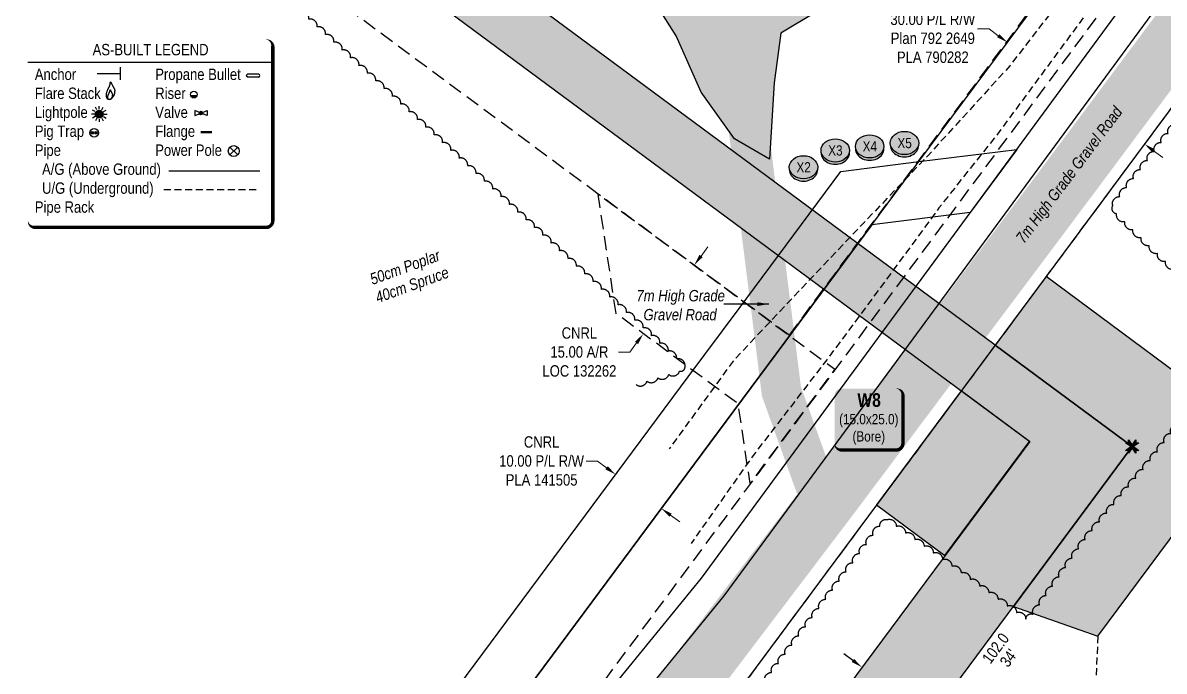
# Model space of a CAD drawing. Extents: x 391856 to 401992, y 6055951 to 6064954.
# Drawn here: x 397824 to 398826, y 6061286 to 6061856 of the extents above; entities that cross this region are included whole.
import ezdxf
from ezdxf.enums import TextEntityAlignment as Align

# ---------------------------------------------------------------- set-up
doc = ezdxf.new("R2010")
doc.units = 0
doc.header["$LTSCALE"] = 5
doc.header["$PDSIZE"] = 0.5
for name, pattern in [('0', [1, 1, 0]), ('foc-ACCESSROAD', [3.75, 2.5, -1.25]), ('foc-TIELINE', [1.875, 1.25, -0.625]), ('POWERLINE5', [7.8, 2.4, -0.6, 0.6, -0.6, 0.6, -0.6, 2.4]), ('UG_PIPE', [1.875, 1.25, -0.625])]:
    doc.linetypes.add(name, pattern=pattern)
doc.layers.get('Defpoints').update_dxf_attribs({"color": 9})
doc.layers.add('AS-PIPE-AG', color=7, linetype='Continuous', true_color=0x7d00fa)
doc.layers.add('P-TEMP-BLUE-H', color=7, linetype='Continuous', true_color=0x99e6ff)
for name, color, linetype in [('AS-PIPE-UG', 44, 'UG_PIPE'), ('AS-POWER-EXISTING', 72, 'POWERLINE5'), ('AS-ROADS', 254, 'Continuous'), ('AS-SYMBOL', 7, 'Continuous'), ('C-AR', 13, 'foc-ACCESSROAD'), ('C-RW', 13, 'Continuous'), ('C-WS', 13, 'foc-ACCESSROAD'), ('CG-NOTES', 7, 'Continuous'), ('F-AR', 190, 'foc-ACCESSROAD'), ('F-RW', 190, 'Continuous'), ('L-BD1', 253, 'Continuous'), ('L-MON', 1, 'Continuous'), ('P-CROSSINGS', 250, 'Continuous'), ('P-PROPOSED', 10, 'Continuous'), ('P-PROPOSED-H', 21, 'Continuous'), ('P-TEMP-BLOCKS', 250, 'Continuous'), ('P-TEMP-BLUE', 146, 'Continuous'), ('P-TXT', 4, 'Continuous'), ('T-BUSH', 110, '0'), ('T-BUSH-T', 110, 'Continuous'), ('T-TIE', 201, 'foc-TIELINE')]:
    doc.layers.add(name, color=color, linetype=linetype)
for name, color, linetype, lineweight in [('C-AR-T', 13, 'Continuous', 9), ('C-RW-T', 13, 'Continuous', 9), ('F-AR-T', 190, 'Continuous', 9), ('T-TEXT', 48, 'Continuous', 18)]:
    doc.layers.add(name, color=color, linetype=linetype, lineweight=lineweight)
doc.styles.add('80', font='ARIALN.TTF', dxfattribs={"height": 10})
doc.styles.add('80CG', font='ARIALN.TTF', dxfattribs={"height": 10})
doc.styles.add('80L', font='ARIALN.TTF', dxfattribs={"height": 10})
doc.styles.add('BOLD', font='ARIALNB.TTF')
doc.styles.add('Crossing', font='ARIALN.TTF', dxfattribs={"height": 10})
doc.dimstyles.new('Compass 5 000', dxfattribs={"dimscale": 5, "dimtxt": 9, "dimasz": 2, "dimexe": 0.2, "dimexo": 0.0625, "dimgap": 0.5, "dimtad": 0, "dimtih": 1, "dimtoh": 1, "dimzin": 0, "dimdsep": 46, "dimtxsty": '80CG', "dimcen": 0.1, "dimse1": 1, "dimse2": 1, "dimclrd": 256, "dimclrt": 256, "dimaunit": 1, "dimadec": 4, "dimazin": 0, "dimtfac": 0.06, "dimtofl": 0, "dimtmove": 0, "dimatfit": 1, "dimfxl": 0.2, "dimtolj": 1, "dimtzin": 0, "dimlwd": -1, "dimarcsym": 0})

# ---------------------------------------------------------------- blocks, each defined once
blk = doc.blocks.new('*U58')
at = {"true_color": 0x99e6ff}
h = blk.add_hatch(color=141, dxfattribs=at)
edge = h.paths.add_edge_path()
edge.add_line((-24, -35.6), (24, -35.6))
edge.add_arc((24, -29.6), 6, 270, 360)
edge.add_line((30, -29.6), (30, 12.5))
edge.add_arc((24, 12.5), 6, 0, 90)
edge.add_line((24, 18.5), (-24, 18.5))
edge.add_arc((-24, 12.5), 6, 90, 180)
edge.add_line((-30, 12.5), (-30, -29.6))
edge.add_arc((-24, -29.6), 6, 180, 270)
at = {"color": 250, "flags": 128}
blk.add_lwpolyline([(-24, -35.6, 3, 3, 0), (24, -35.6, 3, 3, 0.414214), (30, -29.6, 3, 3, 0), (30, 12.5, 3, 0, 0.414214), (24, 18.5, 0, 0, 0), (-24, 18.5, 0, 0, 0.414214), (-30, 12.5, 0, 0, 0), (-30, -29.6, 0, 3, 0.414214)], format="xyseb", close=True, dxfattribs=at)
at = {"flags": 128}
blk.add_lwpolyline([(-25, -20.2, 0, 7.5, 0), (0, 0, 0, 0, 0)], format="xyseb", dxfattribs=at)
at = {"color": 250}
for tag, p, height, style in [('TEMP_AREA_W1_001', (-9.2, 2.2), 12, 'BOLD'), ('ENTER_TEXT_001', (-30.7, -12.9), 9, '80')]:
    blk.add_attdef(tag, p, '', height=height, dxfattribs=dict(at, style=style))
blk = doc.blocks.new('*D117')
at = {"layer": 'C-AR-T', "transparency": 16777216}
for p, q in [((398419.5, 6061650.9), (398425.4, 6061658.9)), ((398362.9, 6061574.5), (398356.9, 6061566.5)), ((398356.9, 6061566.5), (398346.9, 6061566.5))]:
    blk.add_line(p, q, dxfattribs=at)
for points in [[(398418.1, 6061651.9), (398420.8, 6061649.9), (398413.5, 6061642.8)], [(398361.5, 6061575.5), (398364.2, 6061573.5), (398368.8, 6061582.6)]]:
    blk.add_solid(points, dxfattribs=at)
at = {"layer": 'Defpoints', "color": 0, "transparency": 16777216}
for p in [(398423.6, 6061635.4), (398368.8, 6061582.6), (398378.9, 6061575.1)]:
    blk.add_point(p, dxfattribs=at)
at = {"layer": 'C-AR-T', "transparency": 16777216, "insert": (398312.6, 6061566.5), "char_height": 10, "attachment_point": 5, "style": '80CG'}
blk.add_mtext('\\A1;CNRL\\P15.00 A/R\\PLOC 132262', dxfattribs=at)
blk = doc.blocks.new('*D119')
at = {"layer": 'C-RW-T', "transparency": 16777216}
for p, q in [((398672.5, 6061850.6), (398662.5, 6061850.6)), ((398680.6, 6061844.6), (398672.5, 6061850.6)), ((398817.1, 6061743.4), (398825.1, 6061737.4))]:
    blk.add_line(p, q, dxfattribs=at)
for points in [[(398681.6, 6061846), (398679.6, 6061843.3), (398688.6, 6061838.7)], [(398818.1, 6061744.7), (398816.1, 6061742), (398809.1, 6061749.3)]]:
    blk.add_solid(points, dxfattribs=at)
at = {"layer": 'Defpoints', "color": 0, "transparency": 16777216}
for p in [(398809.1, 6061749.3), (398559.8, 6061665), (398680.3, 6061575.7)]:
    blk.add_point(p, dxfattribs=at)
at = {"layer": 'C-RW-T', "transparency": 16777216, "insert": (398623.1, 6061850.6), "char_height": 10, "attachment_point": 5, "style": '80CG'}
blk.add_mtext('\\A1;CNRL\\P30.00 P/L R/W\\PPlan 792 2649\\PPLA 790282', dxfattribs=at)
blk = doc.blocks.new('*D122')
at = {"layer": 'Defpoints', "color": 0, "transparency": 16777216}
for p in [(398577.8, 6061312.2), (398638, 6061267.5), (398621.1, 6061244.7)]:
    blk.add_point(p, dxfattribs=at)
at = {"layer": 'P-TXT', "transparency": 16777216}
for p, q in [((398552.9, 6061295.3), (398544.9, 6061301.3)), ((398629.2, 6061238.7), (398637.2, 6061232.8)), ((398637.2, 6061232.8), (398647.2, 6061232.8))]:
    blk.add_line(p, q, dxfattribs=at)
for points in [[(398553.9, 6061296.7), (398551.9, 6061294), (398560.9, 6061289.4)], [(398630.2, 6061240.1), (398628.2, 6061237.4), (398621.1, 6061244.7)]]:
    blk.add_solid(points, dxfattribs=at)
at = {"layer": 'P-TXT', "transparency": 16777216, "insert": (398660, 6061232.8), "char_height": 10, "attachment_point": 5, "style": '80CG'}
blk.add_mtext('\\A1;15.0', dxfattribs=at)
blk = doc.blocks.new('TEMP')
h = blk.add_hatch(color=255)
h.dxf.hatch_style = 1
h.paths.add_polyline_path([(0, 0.25), (-0.67, 1.15), (-0.67, 0.67), (-1.15, 0.67), (-0.25, 0), (-1.15, -0.67), (-0.67, -0.67), (-0.67, -1.15), (0, -0.25), (0.67, -1.15), (0.67, -0.67), (1.15, -0.67), (0.25, 0), (1.15, 0.67), (0.67, 0.67), (0.67, 1.15)])
h.paths.add_polyline_path([(0.57, 0.85), (0.57, 0.57), (0.85, 0.57), (0.08, 0), (0.85, -0.57), (0.57, -0.57), (0.57, -0.85), (0, -0.08), (-0.57, -0.85), (-0.57, -0.57), (-0.85, -0.57), (-0.08, 0), (-0.85, 0.57), (-0.57, 0.57), (-0.57, 0.85), (0, 0.08)], flags=16)
h = blk.add_hatch(color=1)
h.dxf.hatch_style = 1
h.paths.add_polyline_path([(0, 0.08), (-0.57, 0.85), (-0.57, 0.57), (-0.85, 0.57), (-0.08, 0), (-0.85, -0.57), (-0.57, -0.57), (-0.57, -0.85), (0, -0.08), (0.57, -0.85), (0.57, -0.57), (0.85, -0.57), (0.08, 0), (0.85, 0.57), (0.57, 0.57), (0.57, 0.85)])
at = {"color": 1}
for p, q in [((-0.08, 0), (0.08, 0)), ((0, 0.08), (0, -0.08))]:
    blk.add_line(p, q, dxfattribs=at)
at = {"color": 255, "flags": 128}
blk.add_lwpolyline([(-0.25, 0), (-1.15, 0.67), (-0.67, 0.67), (-0.67, 1.15), (0, 0.25), (0.67, 1.15), (0.67, 0.67), (1.15, 0.67), (0.25, 0), (1.15, -0.67), (0.67, -0.67), (0.67, -1.15), (0, -0.25), (-0.67, -1.15), (-0.67, -0.67), (-1.15, -0.67)], close=True, dxfattribs=at)
at = {"color": 1, "flags": 128}
blk.add_lwpolyline([(-0.08, 0), (-0.85, 0.57), (-0.57, 0.57), (-0.57, 0.85), (0, 0.08), (0.57, 0.85), (0.57, 0.57), (0.85, 0.57), (0.08, 0), (0.85, -0.57), (0.57, -0.57), (0.57, -0.85), (0, -0.08), (-0.57, -0.85), (-0.57, -0.57), (-0.85, -0.57)], close=True, dxfattribs=at)
blk = doc.blocks.new('as-built legend')
blk.add_hatch(color=13).paths.add_polyline_path([(38.3, 16.1), (32.5, 16.1, 0.774597)])
h = blk.add_hatch(color=13)
h.dxf.hatch_style = 1
edge = h.paths.add_edge_path()
edge.add_arc((-47.7, -0.3), 3.41, 0, 360)
at = {"layer": 'AS-SYMBOL'}
h = blk.add_hatch(color=13, dxfattribs=at)
h.dxf.hatch_style = 1
h.paths.add_polyline_path([(-52.7, -16.7, 1), (-54.9, -16.7, 1)])
h = blk.add_hatch(color=13, dxfattribs=at)
h.dxf.hatch_style = 1
h.paths.add_polyline_path([(-51.7, -16.7, 1), (-49.4, -16.7, 1)])
at = {"color": 1}
blk.add_line((-110.3, 45.3), (104.8, 45.3), dxfattribs=at)
at = {"color": 13}
for p, q in [((92.3, 34.7), (82.7, 34.7)), ((92.3, 32.3), (82.7, 32.3)), ((32.5, 16.1), (38.3, 16.1)), ((-51.4, 1.9), (-53.7, 3.1)), ((-49.8, 3.4), (-51.1, 5.7)), ((-47.7, 4), (-47.7, 6.6)), ((-45.5, 3.4), (-44.2, 5.7)), ((-44, 1.9), (-41.7, 3.1)), ((36.2, 2.8), (36.2, -1.6)), ((40.3, 1.2), (36.2, 2.8)), ((43.1, 1.2), (47.2, 2.8)), ((47.2, 2.8), (47.2, -1.6)), ((-52, -0.3), (-54.6, -0.3)), ((-51.4, -2.5), (-53.7, -3.8)), ((-49.8, -4), (-51.1, -6.3)), ((-47.7, -4.6), (-47.7, -7.2)), ((-45.5, -4), (-44.2, -6.3)), ((-44, -2.5), (-41.7, -3.8)), ((-43.4, -0.3), (-40.8, -0.3)), ((36.2, -1.6), (40.3, 0)), ((47.2, -1.6), (43.1, 0))]:
    blk.add_line(p, q, dxfattribs=at)
at = {"color": 1, "flags": 128}
blk.add_lwpolyline([(-104.3, -99.9, 3, 3, 0), (98.8, -99.9, 3, 3, 0.414214), (104.8, -93.9, 3, 3, 0), (104.8, 59.3, 3, 0, 0.414214), (98.8, 65.3, 0, 0, 0), (-104.3, 65.3, 0, 0, 0.414214), (-110.3, 59.3, 0, 0, 0), (-110.3, -93.9, 0, 3, 0.414214)], format="xyseb", close=True, dxfattribs=at)
at = {"color": 13, "flags": 128}
for points in [[(-37.6, 12.7), (-37.8, 12.6), (-38, 12.5), (-38.2, 12.4), (-38.5, 12.4), (-38.7, 12.4), (-38.9, 12.3), (-39.1, 12.4), (-39.4, 12.4), (-39.6, 12.4), (-39.8, 12.5), (-39.9, 12.6), (-40.1, 12.7), (-40.3, 12.9), (-40.4, 13.1), (-40.6, 13.3), (-40.7, 13.5), (-40.8, 13.7), (-41, 14), (-41.1, 14.3), (-41.2, 14.6), (-41.3, 15), (-41.3, 15.4), (-41.4, 15.8), (-41.4, 16.2), (-41.4, 16.6), (-41.3, 17.1), (-41.3, 17.6), (-41.2, 18.1), (-41.1, 18.6), (-40.9, 19.1), (-40.8, 19.6), (-40.6, 20), (-40.5, 20.4), (-40.3, 20.8), (-40.2, 21.2), (-40, 21.6), (-39.8, 22), (-39.6, 22.3), (-39.5, 22.7), (-39.3, 23), (-39.1, 23.4), (-39, 23.8), (-38.8, 24.1), (-38.6, 24.5), (-38.5, 24.9), (-38.4, 25.3), (-38.2, 25.7), (-38.1, 26.1), (-38.1, 26.4), (-38, 26.8), (-38, 27.1), (-37.9, 27.4), (-37.9, 27.7), (-37.9, 27.8), (-37.8, 28), (-37.8, 28), (-37.7, 28), (-37.6, 27.9), (-37.5, 27.7), (-37.3, 27.5), (-37.2, 27.3), (-37.1, 27), (-36.9, 26.7), (-36.8, 26.5), (-36.7, 26.2), (-36.6, 25.9), (-36.5, 25.7), (-36.3, 25.4), (-36.2, 25.2), (-36.1, 25), (-36, 24.7), (-35.8, 24.4), (-35.7, 24.2), (-35.5, 23.9), (-35.4, 23.6), (-35.2, 23.3), (-35.1, 23), (-34.9, 22.8), (-34.8, 22.5), (-34.7, 22.2), (-34.6, 22), (-34.4, 21.8), (-34.4, 21.5), (-34.3, 21.3), (-34.2, 21.1), (-34.2, 20.9), (-34.1, 20.7), (-34.1, 20.5), (-34.1, 20.3), (-34.1, 20.1), (-34.1, 19.9), (-34.2, 19.7), (-34.2, 19.5), (-34.2, 19.3), (-34.2, 19.1), (-34.3, 18.9), (-34.3, 18.6), (-34.3, 18.4), (-34.3, 18.2), (-34.4, 17.9), (-34.4, 17.7), (-34.4, 17.4), (-34.5, 17.2), (-34.5, 17), (-34.6, 16.7), (-34.7, 16.5), (-34.8, 16.3), (-35, 16.1), (-35.1, 15.8), (-35.2, 15.6), (-35.4, 15.4), (-35.5, 15.2), (-35.6, 15.1), (-35.7, 14.9), (-35.9, 14.7), (-36, 14.5), (-36.1, 14.4), (-36.2, 14.2), (-36.3, 14.1), (-36.4, 13.9), (-36.5, 13.7), (-36.7, 13.6), (-36.8, 13.4), (-36.9, 13.2), (-37.1, 13.1), (-37.2, 12.9), (-37.4, 12.8)], [(-38, 12.5), (-38.2, 12.5), (-38.3, 12.4), (-38.4, 12.4), (-38.5, 12.4), (-38.7, 12.4), (-38.8, 12.4), (-38.9, 12.4), (-39, 12.4), (-39.2, 12.4), (-39.3, 12.4), (-39.4, 12.5), (-39.5, 12.6), (-39.5, 12.7), (-39.6, 12.8), (-39.7, 12.9), (-39.8, 13), (-39.9, 13.1), (-39.9, 13.3), (-40, 13.4), (-40.1, 13.6), (-40.1, 13.8), (-40.1, 14), (-40.2, 14.3), (-40.2, 14.5), (-40.2, 14.8), (-40.1, 15), (-40.1, 15.3), (-40, 15.6), (-40, 15.9), (-39.9, 16.1), (-39.8, 16.4), (-39.8, 16.7), (-39.7, 16.9), (-39.6, 17.1), (-39.5, 17.3), (-39.4, 17.5), (-39.3, 17.7), (-39.2, 17.9), (-39.1, 18.1), (-39, 18.3), (-38.9, 18.5), (-38.8, 18.7), (-38.7, 19), (-38.6, 19.2), (-38.5, 19.4), (-38.5, 19.6), (-38.4, 19.8), (-38.4, 20), (-38.3, 20.2), (-38.3, 20.4), (-38.3, 20.6), (-38.2, 20.8), (-38.2, 20.9), (-38.2, 21), (-38.2, 21.1), (-38.1, 21.1), (-38.1, 21.1), (-38, 21.1), (-38, 21), (-37.9, 20.9), (-37.8, 20.7), (-37.8, 20.6), (-37.7, 20.4), (-37.6, 20.3), (-37.5, 20.1), (-37.5, 20), (-37.4, 19.8), (-37.3, 19.7), (-37.3, 19.6), (-37.2, 19.4), (-37.1, 19.3), (-37.1, 19.1), (-37, 19), (-36.9, 18.8), (-36.8, 18.7), (-36.7, 18.5), (-36.6, 18.3), (-36.6, 18.2), (-36.5, 18), (-36.4, 17.9), (-36.3, 17.8), (-36.3, 17.6), (-36.2, 17.5), (-36.2, 17.4), (-36.2, 17.3), (-36.1, 17.1), (-36.1, 17), (-36.1, 16.9), (-36.1, 16.8), (-36.1, 16.7), (-36.1, 16.6), (-36.1, 16.5), (-36.1, 16.4), (-36.2, 16.2), (-36.2, 16.1), (-36.2, 16), (-36.2, 15.9), (-36.2, 15.7), (-36.2, 15.6), (-36.2, 15.5), (-36.2, 15.3), (-36.3, 15.2), (-36.3, 15.1), (-36.3, 14.9), (-36.4, 14.8), (-36.4, 14.7), (-36.5, 14.6), (-36.6, 14.4), (-36.7, 14.3), (-36.7, 14.2), (-36.8, 14.1), (-36.9, 14), (-36.9, 13.9), (-37, 13.8), (-37.1, 13.7), (-37.1, 13.6), (-37.2, 13.5), (-37.3, 13.4), (-37.3, 13.3), (-37.4, 13.2), (-37.5, 13.1), (-37.5, 13), (-37.6, 12.9), (-37.7, 12.9), (-37.8, 12.8), (-37.8, 12.7), (-37.9, 12.6)]]:
    blk.add_lwpolyline(points, close=True, dxfattribs=at)
at = {"color": 13, "const_width": 2, "flags": 128}
blk.add_lwpolyline([(41.3, -16.2), (46.3, -16.2), (51.3, -16.2)], dxfattribs=at)
at = {"color": 13}
for centre, radius in [((35.4, 16.9), 3), ((-47.7, -0.3), 3.41), ((41.7, 0.6), 1.56), ((41.7, 0.6), 0.55)]:
    blk.add_circle(centre, radius, dxfattribs=at)
for centre, start, end in [((82.7, 33.5), 90, 270), ((92.3, 33.5), 270, 90)]:
    blk.add_arc(centre, 1.2, start, end, dxfattribs=at)
at = {"layer": 'AS-PIPE-AG', "flags": 128}
blk.add_lwpolyline([(13.4, -50.2), (93.4, -50.2)], dxfattribs=at)
at = {"layer": 'AS-PIPE-UG', "flags": 128}
blk.add_lwpolyline([(9, -66.5), (93.3, -66.5)], dxfattribs=at)
at = {"layer": 'AS-POWER-EXISTING', "linetype": 'Continuous'}
for p, q in [((74, -36.2), (67.1, -29.5)), ((67.1, -36.2), (74, -29.5))]:
    blk.add_line(p, q, dxfattribs=at)
blk.add_circle((70.5, -32.8), 4.8, dxfattribs=at)
at = {"layer": 'AS-SYMBOL', "color": 72}
blk.add_line((-28.9, 29.9), (-28.9, 40.9), dxfattribs=at)
at = {"layer": 'AS-SYMBOL', "color": 72, "flags": 128}
blk.add_lwpolyline([(-49.5, 35.4), (-28.9, 35.4)], dxfattribs=at)
at = {"layer": 'AS-SYMBOL', "color": 13}
for centre, radius in [((-52.2, -16.7), 3.75), ((-53.8, -16.7), 1.12), ((-50.5, -16.7), 1.12)]:
    blk.add_circle(centre, radius, dxfattribs=at)
at = {"insert": (-60.3, 61.4), "char_height": 10, "attachment_point": 1, "style": '80L'}
blk.add_mtext_dynamic_manual_height_columns('\\pi6.80782;AS-BUILT LEGEND', width=114.83, gutter_width=45, heights=[0], dxfattribs=at)
at = {"layer": 'CG-NOTES', "char_height": 10, "attachment_point": 1, "style": '80L'}
for s, insert, width in [('Anchor\\PFlare Stack\\PLightpole\\PPig Trap\\PPipe\\P  A/G (Above Ground)\\P  U/G (Underground)\\PPipe Rack', (-104.3, 39.7), 110.209), ('Propane Bullet\\PRiser\\PValve\\PFlange\\PPower Pole', (1.5, 39.7), 85.182)]:
    blk.add_mtext(s, dxfattribs=dict(at, insert=insert, width=width))
blk = doc.blocks.new('*D129')
at = {"layer": 'Defpoints', "color": 0, "transparency": 16777216}
for p in [(398864.1, 6061823.4), (398572.2, 6061597.9), (398652.6, 6061538.3)]:
    blk.add_point(p, dxfattribs=at)
at = {"layer": 'F-AR-T', "transparency": 16777216}
for p, q in [((398775.7, 6061889), (398767.7, 6061894.9)), ((398872.1, 6061817.5), (398880.1, 6061811.5)), ((398880.1, 6061811.5), (398890.1, 6061811.5))]:
    blk.add_line(p, q, dxfattribs=at)
for points in [[(398776.7, 6061890.3), (398774.7, 6061887.6), (398783.7, 6061883)], [(398873.1, 6061818.8), (398871.1, 6061816.1), (398864.1, 6061823.4)]]:
    blk.add_solid(points, dxfattribs=at)
at = {"layer": 'F-AR-T', "transparency": 16777216, "insert": (398939.5, 6061811.5), "char_height": 10, "attachment_point": 5, "style": '80CG'}
blk.add_mtext('\\A1;Ovintiv\\P20.00 Access R/W\\PPlan 792 2649\\PLOC 770009', dxfattribs=at)
blk = doc.blocks.new('*D130')
at = {"layer": 'C-RW-T', "transparency": 16777216}
for p, q in [((398328.5, 6061470.7), (398318.5, 6061470.7)), ((398336.5, 6061464.8), (398328.5, 6061470.7)), ((398392.7, 6061423.1), (398400.8, 6061417.1))]:
    blk.add_line(p, q, dxfattribs=at)
for points in [[(398337.5, 6061466.1), (398335.5, 6061463.4), (398344.5, 6061458.8)], [(398393.7, 6061424.4), (398391.8, 6061421.7), (398384.7, 6061429)]]:
    blk.add_solid(points, dxfattribs=at)
at = {"layer": 'Defpoints', "color": 0, "transparency": 16777216}
for p in [(398348.3, 6061464), (398344.5, 6061458.8), (398388.5, 6061434.1)]:
    blk.add_point(p, dxfattribs=at)
at = {"layer": 'C-RW-T', "transparency": 16777216, "insert": (398279.4, 6061470.7), "char_height": 10, "attachment_point": 5, "style": '80CG'}
blk.add_mtext('\\A1;CNRL\\P10.00 P/L R/W\\PPLA 141505', dxfattribs=at)
blk = doc.blocks.new('xing2')
h = blk.add_hatch(color=50)
h.dxf.hatch_style = 1
edge = h.paths.add_edge_path()
edge.add_ellipse((0, 0), major_axis=(-12.5, 0), ratio=0.816297, start_angle=0, end_angle=360)
h = blk.add_hatch(color=250)
h.dxf.hatch_style = 1
edge = h.paths.add_edge_path()
edge.add_ellipse((0, -2), major_axis=(-12.5, 0), ratio=0.816297, start_angle=0, end_angle=180)
edge.add_line((12.5, -2), (12.5, 0))
edge.add_ellipse((0, 0), major_axis=(-12.5, 0), ratio=0.816297, start_angle=0, end_angle=180, ccw=False)
edge.add_line((-12.5, 0), (-12.5, -2))
at = {"color": 250}
blk.add_ellipse((0, 0), major_axis=(-12.5, 0), ratio=0.816297, dxfattribs=at)
blk.add_ellipse((0, -2), major_axis=(-12.5, 0), ratio=0.816297, start_param=0, end_param=3.141593, dxfattribs=at)
at = {"color": 250, "style": 'Crossing'}
blk.add_attdef('CROSSING', text='', height=9, dxfattribs=at).set_placement((0.1, 0), align=Align.MIDDLE_CENTER)
at = {"color": 250, "style": 'Crossing', "flags": 1}
for tag, p in [('OWNER', (0.1, -12.5)), ('DESCRIPTION', (0.1, -25.8)), ('LOCATION', (0.1, -39.3)), ('DWG_REF', (0.1, -52.8))]:
    blk.add_attdef(tag, text='', height=9, dxfattribs=at).set_placement(p, align=Align.MIDDLE_CENTER)

msp = doc.modelspace()

# ---------------------------------------------------------------- hatches: boundary and pattern name
at = {"layer": 'AS-ROADS'}
h = msp.add_hatch(color=256, dxfattribs=at)
h.dxf.hatch_style = 1
h.paths.add_polyline_path([(398419.579, 6061794.897), (398397.595, 6061844.586), (398353.248, 6061915.128), (398298.047, 6062033.044), (398311.662, 6062155.321), (398324.862, 6062238.293), (398392.984, 6062396.845), (398458.269, 6062346.27), (398518.447, 6062295.23), (398501.135, 6062268.89), (398514.196, 6062260.102), (398539.545, 6062297.086), (398572.338, 6062273.237), (398551.39, 6062248.737), (398602.21, 6062188.959), (398637.703, 6062227.299), (398658.031, 6062211.328), (398638.939, 6062184.082), (398667.855, 6062163.59), (398651.419, 6062137.029), (398666.079, 6062128.056), (398693.145, 6062164.155), (398709.686, 6062155.701), (398735.106, 6062183.752), (398788.792, 6062141.361), (398772.235, 6062127.826), (398763.822, 6062099.54), (398733.864, 6062085.894), (398721.228, 6062074.268), (398713.92, 6062021.239), (398749.871, 6061956.252), (398676.888, 6061965.138), (398577.595, 6061899.858), (398489.641, 6061846.707), (398483.814, 6061803.02), (398479.644, 6061735.936), (398448.747, 6061754.037)])
at = {"layer": 'P-PROPOSED-H'}
h = msp.add_hatch(color=256, dxfattribs=at)
h.dxf.hatch_style = 1
h.paths.add_polyline_path([(398184.476, 6060781.966), (398244.71, 6060737.28), (398798.27, 6061483.452), (397893.558, 6062153.343), (398250.234, 6062635.046), (398699.366, 6062302.488), (398729.151, 6062342.649), (398239.805, 6062704.984), (397823.621, 6062142.913), (398708.205, 6061487.926), (398434.297, 6061118.712), (398439.481, 6061083.74), (398320.362, 6060923.174), (398285.382, 6060917.981)])
at = {"layer": 'P-TEMP-BLUE-H'}
h = msp.add_hatch(color=256, dxfattribs=at)
h.dxf.hatch_style = 1
h.paths.add_polyline_path([(398768.079, 6061316.736), (398903.335, 6061498.748), (398722.615, 6061632.769), (398677.93, 6061572.535), (398798.259, 6061483.437), (398693.916, 6061342.787)])
h = msp.add_hatch(color=256, dxfattribs=at)
h.dxf.hatch_style = 1
h.paths.add_polyline_path([(398573.704, 6061432.044), (398633.718, 6061387.521), (398708.194, 6061487.911), (398648.139, 6061532.379)])

# ---------------------------------------------------------------- linework, layer by layer
at = {"layer": 'AS-PIPE-UG', "flags": 128}
for points in [[(398871.704, 6062058.389), (398819.984, 6061986.826), (398767.934, 6061918.26), (398690.749, 6061818.016), (398618.986, 6061739.385), (398525.605, 6061641.373), (398447.605, 6061558.551), (398391.543, 6061481.406)], [(398867.027, 6062010.85), (398837.876, 6061972.591), (398787.876, 6061903.344), (398767.058, 6061876.308), (398679.99, 6061758.128), (398628.535, 6061693.308), (398614.384, 6061673.815), (398568.977, 6061612.206), (398529.947, 6061559.686), (398466.137, 6061476.809), (398451.131, 6061455.646), (398410.751, 6061398.174)]]:
    msp.add_lwpolyline(points, dxfattribs=at)
at = {"layer": 'AS-ROADS', "flags": 128}
for points, const_width in [([(398093.002, 6060849.829), (398201.985, 6061000.085), (398345.865, 6061191.769), (398532.057, 6061437.194), (398740.183, 6061715.021), (398866.467, 6061884.407), (398960.903, 6062010.45), (399298.039, 6062474.112)], 50), ([(398527.261, 6061428.44), (398490.096, 6061531.895), (398453.492, 6061824.148)], 35)]:
    msp.add_lwpolyline(points, dxfattribs=dict(at, const_width=const_width))
msp.add_lwpolyline([(398577.595, 6061899.858), (398489.641, 6061846.707), (398483.814, 6061803.02), (398479.644, 6061735.936), (398448.747, 6061754.037), (398419.579, 6061794.897), (398397.595, 6061844.586), (398353.248, 6061915.128)], dxfattribs=at)
at = {"layer": 'C-AR', "flags": 128}
msp.add_lwpolyline([(398344.767, 6061600.404), (398329.118, 6061705.342), (398496.775, 6061581.201), (398536.971, 6061551.438), (398492.326, 6061491.144), (398462.563, 6061450.948), (398452.13, 6061520.907)], close=True, dxfattribs=at)
at = {"layer": 'C-RW'}
for points in [[(398003.991, 6060915.864), (398448.358, 6061514.795), (398493.032, 6061575.044), (398569.66, 6061678.327), (398610.906, 6061733.917), (398746.37, 6061916.519), (398791.065, 6061976.766), (398865.63, 6062077.272), (398913.456, 6062143.943), (399208.44, 6062540.803)], [(399329.583, 6062450.931), (398124.463, 6060826.489)], [(397963.823, 6060945.663), (398408.157, 6061544.594), (398452.854, 6061604.843), (398542.228, 6061725.321), (398610.906, 6061733.917), (398696.791, 6061744.647), (398656.003, 6061689.134), (398569.66, 6061678.327), (398493.032, 6061575.044), (398448.358, 6061514.795), (398003.991, 6060915.864)]]:
    msp.add_lwpolyline(points, dxfattribs=at)
at = {"layer": 'C-WS'}
msp.add_lwpolyline([(397853.64, 6062057.408), (397833.542, 6062072.289), (398250.223, 6062635.032), (398270.321, 6062620.15), (398390.909, 6062530.862), (398913.456, 6062143.943), (398749.76, 6061922.866), (398496.775, 6061581.201), (398329.118, 6061705.342), (397974.228, 6061968.119)], close=True, dxfattribs=at)
at = {"layer": 'F-AR', "flags": 128}
for points in [[(398044.131, 6060886.085), (398458.747, 6061444.935), (398533.181, 6061545.272), (398638.263, 6061686.914), (398679.492, 6061742.486), (398786.514, 6061886.743), (398831.21, 6061946.994), (398950.407, 6062107.654), (399249.265, 6062510.516)], [(399329.583, 6062450.931), (398124.463, 6060826.489)]]:
    msp.add_lwpolyline(points, dxfattribs=at)
at = {"layer": 'F-RW'}
for points in [[(398044.029, 6060886.161), (398054.186, 6060899.771), (398229.373, 6061133.868), (398419.75, 6061367.586), (398853.908, 6061958.49), (399079.366, 6062266.653), (399253.5, 6062507.374)], [(399273.582, 6062492.476), (399099.583, 6062251.946), (398874.069, 6061943.706), (398439.528, 6061352.282), (398249.075, 6061118.473), (398063.934, 6060871.394)]]:
    msp.add_lwpolyline(points, dxfattribs=at)
at = {"layer": 'P-PROPOSED', "flags": 128}
msp.add_lwpolyline([(398244.71, 6060737.28), (398798.27, 6061483.452), (397893.558, 6062153.343), (398250.234, 6062635.046), (398699.366, 6062302.488), (398729.151, 6062342.649), (398239.805, 6062704.984), (397823.621, 6062142.913), (398708.205, 6061487.926), (398434.297, 6061118.712), (398439.481, 6061083.74), (398320.362, 6060923.174), (398285.382, 6060917.981), (398184.476, 6060781.966)], dxfattribs=at)
at = {"layer": 'P-TEMP-BLUE', "flags": 128}
for points in [[(398768.079, 6061316.736), (398903.335, 6061498.748), (398722.615, 6061632.769), (398677.93, 6061572.535), (398798.259, 6061483.437), (398693.916, 6061342.787)], [(398573.704, 6061432.044), (398633.718, 6061387.521), (398708.194, 6061487.911), (398648.139, 6061532.379)]]:
    msp.add_lwpolyline(points, close=True, dxfattribs=at)
at = {"layer": 'T-BUSH', "flags": 128}
for points in [[(398362.43, 6061537.862, 0.52056705), (398371.983, 6061540.82, 0.52056705), (398381.535, 6061543.777, 0.52056705), (398391.088, 6061546.735, 0.52056705), (398400.641, 6061549.692, 0.52056705), (398405.392, 6061553.737, 0.52056705), (398398.047, 6061560.523, 0.52056705), (398390.702, 6061567.309, 0.52056705), (398383.357, 6061574.095, 0.52056705), (398376.012, 6061580.881, 0.52056705), (398368.667, 6061587.667, 0.52056705), (398361.321, 6061594.453, 0.52056705), (398353.976, 6061601.239, 0.52056705), (398346.631, 6061608.025, 0.52056705), (398339.286, 6061614.811, 0.52056705), (398331.941, 6061621.597, 0.52056705), (398324.596, 6061628.383, 0.52056705), (398317.25, 6061635.168, 0.52056705), (398309.905, 6061641.954, 0.52056705), (398302.56, 6061648.74, 0.52056705), (398295.215, 6061655.526, 0.52056705), (398287.87, 6061662.312, 0.52056705), (398280.525, 6061669.098, 0.52056705), (398273.179, 6061675.884, 0.52056705), (398265.834, 6061682.67, 0.52056705), (398258.489, 6061689.456, 0.52056705), (398251.144, 6061696.242, 0.52056705), (398243.799, 6061703.028, 0.52056705), (398236.454, 6061709.813, 0.52056705), (398229.108, 6061716.599, 0.52056705), (398221.763, 6061723.385, 0.52056705), (398214.418, 6061730.171, 0.52056705), (398207.073, 6061736.957, 0.52056705), (398199.728, 6061743.743, 0.52056705), (398192.383, 6061750.529, 0.52056705), (398185.038, 6061757.315, 0.52056705), (398177.692, 6061764.101, 0.52056705), (398170.347, 6061770.887, 0.52056705), (398163.002, 6061777.673, 0.52056705), (398155.657, 6061784.459, 0.52056705), (398148.312, 6061791.244, 0.52056705), (398140.967, 6061798.03, 0.52056705), (398133.621, 6061804.816, 0.52056705), (398126.276, 6061811.602, 0.52056705), (398118.931, 6061818.388, 0.52056705), (398111.586, 6061825.174, 0.52056705), (398104.241, 6061831.96, 0.52056705), (398096.896, 6061838.746, 0.52056705), (398089.55, 6061845.532, 0.52056705), (398082.205, 6061852.318, 0.52056705), (398074.86, 6061859.104, 0.52056705), (398067.515, 6061865.889, 0.52056705), (398060.17, 6061872.675, 0.52056705), (398052.825, 6061879.461, 0.52056705), (398045.479, 6061886.247, 0.52056705), (398038.134, 6061893.033, 0.52056705), (398030.789, 6061899.819, 0.52056705), (398023.444, 6061906.605, 0.52056705), (398016.099, 6061913.391, 0.52056705), (398008.754, 6061920.177, 0.52056705), (398001.409, 6061926.963, 0.52056705), (397994.063, 6061933.749, 0.52056705), (397986.718, 6061940.535, 0.52056705), (397979.373, 6061947.32, 0.52056705), (397972.028, 6061954.106, 0.52056705), (397964.683, 6061960.892, 0.52056705), (397957.338, 6061967.678, 0.52056705), (397949.992, 6061974.464, 0.52056705), (397942.647, 6061981.25, 0.52056705), (397935.302, 6061988.036, 0.52056705), (397927.957, 6061994.822, 0.52056705), (397920.612, 6062001.608, 0.52056705), (397913.267, 6062008.394, 0.52056705), (397905.921, 6062015.18, 0.52056705), (397898.576, 6062021.966, 0.52056705), (397891.231, 6062028.751, 0.52056705), (397883.886, 6062035.537, 0.52056705), (397876.541, 6062042.323, 0.52056705), (397869.196, 6062049.109, 0.52056705), (397861.85, 6062055.895, 0.52056705), (397854.505, 6062062.681, 0.52056705), (397847.16, 6062069.467, 0.52056705), (397841.48, 6062076.413, 0.52056705), (397847.401, 6062084.471, 0.52056705), (397853.322, 6062092.53, 0.52056705), (397859.243, 6062100.589, 0.52056705), (397865.164, 6062108.647, 0.52056705), (397871.084, 6062116.706, 0.52056705), (397877.005, 6062124.765, 0.52056705), (397882.926, 6062132.823, 0.52056705), (397888.847, 6062140.882, 0.52056705), (397894.768, 6062148.941, 0.52056705), (397900.689, 6062156.999, 0.52056705), (397906.61, 6062165.058, 0.52056705), (397912.531, 6062173.117, 0.52056705), (397918.452, 6062181.175, 0.52056705), (397924.373, 6062189.234, 0.52056705), (397930.294, 6062197.293, 0.52056705), (397936.215, 6062205.351, 0.52056705), (397942.136, 6062213.41, 0.52056705), (397948.057, 6062221.469, 0.52056705), (397953.978, 6062229.527, 0.52056705), (397959.899, 6062237.586, 0.52056705), (397965.82, 6062245.645, 0.52056705), (397971.741, 6062253.703, 0.52056705), (397977.662, 6062261.762, 0.52056705), (397983.583, 6062269.821, 0.52056705), (397989.504, 6062277.879, 0.52056705), (397995.425, 6062285.938, 0.52056705), (398001.346, 6062293.997, 0.52056705), (398007.267, 6062302.055, 0.52056705), (398013.188, 6062310.114, 0.52056705), (398019.109, 6062318.173, 0.52056705), (398025.03, 6062326.231, 0.52056705), (398030.951, 6062334.29, 0.52056705), (398036.872, 6062342.349, 0.52056705), (398042.793, 6062350.407, 0.52056705), (398048.714, 6062358.466, 0.52056705), (398054.635, 6062366.525, 0.52056705), (398060.556, 6062374.583, 0.52056705), (398066.477, 6062382.642, 0.52056705), (398072.398, 6062390.701, 0.52056705), (398078.318, 6062398.759, 0.52056705), (398084.239, 6062406.818, 0.52056705), (398090.16, 6062414.877, 0.52056705), (398096.081, 6062422.935, 0.52056705), (398102.002, 6062430.994, 0.52056705), (398107.923, 6062439.053, 0.52056705), (398113.844, 6062447.111, 0.52056705), (398119.765, 6062455.17, 0.52056705), (398125.686, 6062463.229, 0.52056705), (398131.607, 6062471.287, 0.52056705), (398137.528, 6062479.346, 0.52056705), (398143.449, 6062487.405, 0.52056705), (398149.37, 6062495.463, 0.52056705), (398155.291, 6062503.522, 0.52056705), (398161.212, 6062511.581, 0.52056705), (398167.133, 6062519.639, 0.52056705), (398173.054, 6062527.698, 0.52056705), (398178.975, 6062535.757, 0.52056705), (398184.896, 6062543.815, 0.52056705), (398190.817, 6062551.874, 0.52056705), (398196.738, 6062559.933, 0.52056705), (398202.659, 6062567.991, 0.52056705), (398208.58, 6062576.05, 0.52056705), (398214.501, 6062584.109, 0.52056705), (398220.422, 6062592.167, 0.52056705), (398226.343, 6062600.226, 0.52056705), (398232.264, 6062608.285, 0.52056705), (398238.185, 6062616.343, 0.52056705), (398244.106, 6062624.402, 0.52056705), (398250.027, 6062632.461, 0.52056705), (398256.964, 6062633.782, 0.52056705), (398264.998, 6062627.828, 0.52056705), (398273.033, 6062621.874, 0.52056705), (398281.067, 6062615.92, 0.52056705), (398289.101, 6062609.967, 0.52056705), (398297.136, 6062604.013, 0.52056705), (398305.17, 6062598.059, 0.52056705), (398313.205, 6062592.105, 0.52056705), (398321.239, 6062586.151, 0.52056705), (398329.273, 6062580.197, 0.52056705), (398337.308, 6062574.244, 0.52056705), (398345.342, 6062568.29, 0.52056705), (398353.377, 6062562.336, 0.52056705), (398361.411, 6062556.382, 0.52056705), (398369.446, 6062550.428, 0.52056705), (398377.48, 6062544.474, 0.52056705), (398385.514, 6062538.521, 0.52056705), (398393.549, 6062532.567, 0.52056705), (398401.583, 6062526.613, 0.52056705), (398409.618, 6062520.659, 0.52056705), (398417.652, 6062514.705, 0.52056705), (398425.686, 6062508.751, 0.52056705), (398433.721, 6062502.798, 0.52056705), (398441.755, 6062496.844, 0.52056705), (398449.79, 6062490.89, 0.52056705), (398457.824, 6062484.936, 0.52056705), (398465.859, 6062478.982, 0.52056705), (398473.893, 6062473.028, 0.52056705), (398481.927, 6062467.074, 0.52056705), (398489.962, 6062461.121, 0.52056705), (398497.996, 6062455.167, 0.52056705), (398506.031, 6062449.213, 0.52056705), (398514.065, 6062443.259, 0.52056705), (398522.099, 6062437.305, 0.52056705), (398530.149, 6062431.374, 0.52056705), (398538.513, 6062425.893, 0.52056705), (398546.878, 6062420.412, 0.52056705), (398555.242, 6062414.93, 0.52056705), (398563.606, 6062409.449, 0.52056705), (398571.578, 6062403.438, 0.52056705), (398579.281, 6062397.061, 0.52056705), (398586.984, 6062390.684, 0.52056705), (398594.687, 6062384.308, 0.52056705), (398602.391, 6062377.931, 0.52056705), (398610.094, 6062371.554, 0.52056705), (398617.797, 6062365.178, 0.52056705), (398625.5, 6062358.801, 0.52056705), (398633.203, 6062352.424, 0.52056705), (398640.906, 6062346.048, 0.52056705), (398648.609, 6062339.671, 0.52056705), (398656.312, 6062333.294, 0.52056705), (398664.412, 6062327.525, 0.52056705), (398673.351, 6062323.043, 0.52056705), (398682.291, 6062318.562, 0.52056705), (398691.231, 6062314.08, 0.52056705), (398700.17, 6062309.599, 0.52056705), (398709.11, 6062305.117, 0.52056705), (398718.049, 6062300.636, 0.52056705), (398726.989, 6062296.154, 0.52056705), (398735.928, 6062291.673, 0.52056705), (398744.868, 6062287.191, 0.52056705), (398753.808, 6062282.71, 0.52056705), (398762.747, 6062278.228, 0.52056705), (398771.687, 6062273.747, 0.52056705), (398780.626, 6062269.265, 0.52056705), (398789.566, 6062264.784, 0.52056705), (398798.505, 6062260.302, 0.52056705), (398807.445, 6062255.821, 0.52056705), (398816.385, 6062251.339, 0.52056705), (398825.324, 6062246.857, 0.52056705), (398834.264, 6062242.376, 0.52056705), (398843.203, 6062237.894, 0.52056705), (398852.143, 6062233.413, 0.52056705), (398861.082, 6062228.931, 0.52056705), (398870.022, 6062224.45, 0.52056705), (398878.962, 6062219.968, 0.52056705), (398887.901, 6062215.487, 0.52056705), (398896.841, 6062211.005, 0.52056705), (398905.78, 6062206.524, 0.52056705), (398914.72, 6062202.042, 0.52056705), (398923.659, 6062197.561, 0.52056705), (398932.599, 6062193.079, 0.52056705), (398941.539, 6062188.598, 0.52056705), (398950.478, 6062184.116, 0.52056705), (398958.242, 6062189.987, 0.52056705), (398965.949, 6062196.359, 0.52056705), (398973.657, 6062202.73, 0.52056705), (398981.364, 6062209.102, 0.52056705), (398989.071, 6062215.474, 0.52056705), (398996.779, 6062221.845, 0.52056705), (399006.735, 6062230.077, 0.52056705)], [(398138.905, 6060815.774, -0.05232999), (398140.173, 6060815.902, -0.52056705), (398145.941, 6060824.071, -0.52056705), (398151.71, 6060832.239, -0.52056705), (398157.479, 6060840.407, -0.52056705), (398163.248, 6060848.575, -0.52056705), (398169.017, 6060856.744, -0.52056705), (398174.786, 6060864.912, -0.52056705), (398180.554, 6060873.08, -0.52056705), (398186.323, 6060881.248, -0.52056705), (398192.092, 6060889.417, -0.52056705), (398197.861, 6060897.585, -0.52056705), (398203.63, 6060905.753, -0.52056705), (398209.399, 6060913.921, -0.52056705), (398215.167, 6060922.09, -0.52056705), (398220.936, 6060930.258, -0.52056705), (398226.705, 6060938.426, -0.52056705), (398232.474, 6060946.594, -0.52056705), (398238.243, 6060954.763, -0.52056705), (398244.163, 6060962.822, -0.52056705), (398250.089, 6060970.877, -0.52056705), (398256.015, 6060978.932, -0.52056705), (398261.941, 6060986.987, -0.52056705), (398267.867, 6060995.041, -0.52056705), (398273.793, 6061003.096, -0.52056705), (398279.72, 6061011.151, -0.52056705), (398285.646, 6061019.206, -0.52056705), (398291.572, 6061027.261, -0.52056705), (398297.498, 6061035.316, -0.52056705), (398303.424, 6061043.371, -0.52056705), (398309.35, 6061051.426, -0.52056705), (398315.276, 6061059.481, -0.52056705), (398321.202, 6061067.536, -0.52056705), (398327.128, 6061075.591, -0.52056705), (398333.054, 6061083.646, -0.52056705), (398338.98, 6061091.701, -0.52056705), (398344.906, 6061099.755, -0.52056705), (398350.832, 6061107.81, -0.52056705), (398356.758, 6061115.865, -0.52056705), (398362.684, 6061123.92, -0.52056705), (398368.61, 6061131.975, -0.52056705), (398374.537, 6061140.03, -0.52056705), (398380.463, 6061148.085, -0.52056705), (398386.406, 6061156.127, -0.52056705), (398392.349, 6061164.17, -0.52056705), (398398.292, 6061172.212, -0.52056705), (398404.236, 6061180.254, -0.52056705), (398410.179, 6061188.296, -0.52056705), (398416.122, 6061196.338, -0.52056705), (398422.065, 6061204.381, -0.52056705), (398428.009, 6061212.423, -0.52056705), (398433.952, 6061220.465, -0.52056705), (398439.895, 6061228.507, -0.52056705), (398445.839, 6061236.549, -0.52056705), (398451.782, 6061244.592, -0.52056705), (398457.725, 6061252.634, -0.52056705), (398463.669, 6061260.676, -0.52056705), (398469.612, 6061268.718, -0.52056705), (398475.555, 6061276.761, -0.52056705), (398481.498, 6061284.803, -0.52056705), (398487.442, 6061292.845, -0.52056705), (398493.385, 6061300.887, -0.52056705), (398499.328, 6061308.929, -0.52056705), (398505.272, 6061316.972, -0.52056705), (398511.215, 6061325.014, -0.52056705), (398517.158, 6061333.056, -0.52056705), (398523.102, 6061341.098, -0.52056705), (398529.045, 6061349.14, -0.52056705), (398534.988, 6061357.183, -0.52056705), (398540.932, 6061365.225, -0.52056705), (398546.875, 6061373.267, -0.52056705), (398552.818, 6061381.309, -0.52056705), (398558.761, 6061389.351, -0.52056705), (398564.705, 6061397.394, -0.52056705), (398570.648, 6061405.436, -0.52056705), (398576.591, 6061413.478, -0.52056705), (398582.909, 6061419.143, -0.52056705), (398591.034, 6061413.313, -0.52056705), (398599.159, 6061407.484, -0.52056705), (398607.284, 6061401.654, -0.52056705), (398615.409, 6061395.825, -0.52056705), (398623.534, 6061389.996, -0.52056705), (398631.66, 6061384.166, -0.52056705), (398639.785, 6061378.337, -0.52056705), (398647.91, 6061372.507, -0.52056705), (398656.035, 6061366.678, -0.52056705), (398664.16, 6061360.848, -0.52056705), (398672.285, 6061355.019, -0.52056705), (398680.41, 6061349.19, -0.52056705), (398688.536, 6061343.36, -0.52056705), (398696.661, 6061337.531, -0.52056705), (398704.786, 6061331.701, -0.52056705), (398711.167, 6061336.035, -0.52056705), (398716.884, 6061344.239, -0.52056705), (398722.602, 6061352.444, -0.52056705), (398728.319, 6061360.648, -0.52056705), (398734.036, 6061368.853, -0.52056705), (398739.753, 6061377.057, -0.52056705), (398745.47, 6061385.261, -0.52056705), (398751.188, 6061393.466, -0.52056705), (398756.905, 6061401.67, -0.52056705), (398763.13, 6061409.488, -0.52056705), (398769.514, 6061417.186, -0.52056705), (398775.897, 6061424.883, -0.52056705), (398782.281, 6061432.581, -0.52056705), (398788.664, 6061440.278, -0.52056705), (398795.047, 6061447.976, -0.52056705), (398801.431, 6061455.674, -0.52056705), (398807.814, 6061463.371, -0.52056705), (398814.197, 6061471.069, -0.52056705), (398820.423, 6061478.889, -0.52056705), (398826.332, 6061486.956, -0.52056705), (398832.241, 6061495.024, -0.52056705), (398838.15, 6061503.091, -0.52056705), (398844.059, 6061511.159, -0.52056705), (398849.968, 6061519.226, -0.52056705), (398855.877, 6061527.294, -0.52056705), (398861.786, 6061535.362, -0.52056705), (398867.695, 6061543.429, -0.52056705), (398873.604, 6061551.497, -0.52056705), (398879.513, 6061559.564, -0.52056705), (398885.421, 6061567.632, -0.52056705), (398891.33, 6061575.699, -0.52056705), (398892.124, 6061583.338, -0.52056705), (398884.955, 6061590.31, -0.52056705), (398877.786, 6061597.281, -0.52056705), (398870.616, 6061604.253, -0.52056705), (398863.447, 6061611.224, -0.52056705), (398856.278, 6061618.196, -0.52056705), (398849.109, 6061625.168, -0.52056705), (398841.94, 6061632.139, -0.52056705), (398834.771, 6061639.111, -0.52056705), (398827.602, 6061646.083, -0.52056705), (398820.433, 6061653.054, -0.52056705), (398813.263, 6061660.026, -0.52056705), (398806.094, 6061666.998, -0.52056705), (398798.925, 6061673.969, -0.52056705), (398791.756, 6061680.941, -0.52056705), (398784.587, 6061687.912, -0.52056705), (398781.231, 6061695.164, -0.52056705), (398787.304, 6061703.109, -0.52056705), (398793.376, 6061711.054, -0.52056705), (398799.449, 6061718.999, -0.52056705), (398805.521, 6061726.945, -0.52056705), (398811.594, 6061734.89, -0.52056705), (398817.667, 6061742.835, -0.52056705), (398823.739, 6061750.78, -0.52056705), (398829.812, 6061758.725, -0.52056705), (398835.884, 6061766.67, -0.52056705), (398841.957, 6061774.615, -0.52056705), (398848.03, 6061782.56, -0.52056705), (398854.102, 6061790.505, -0.52056705), (398860.175, 6061798.45, -0.52056705), (398866.247, 6061806.395, -0.52056705), (398872.32, 6061814.34, -0.52056705), (398878.393, 6061822.285, -0.52056705), (398884.465, 6061830.23, -0.52056705), (398890.538, 6061838.175, -0.52056705), (398896.611, 6061846.12, -0.52056705), (398902.683, 6061854.065, -0.52056705), (398908.8, 6061861.976, -0.52056705), (398914.949, 6061869.862, -0.52056705), (398921.097, 6061877.749, -0.52056705), (398927.246, 6061885.635, -0.52056705), (398933.394, 6061893.521, -0.52056705), (398939.543, 6061901.408, -0.52056705), (398945.691, 6061909.294, -0.52056705), (398951.84, 6061917.181, -0.52056705), (398957.988, 6061925.067, -0.52056705), (398964.137, 6061932.953, -0.52056705), (398970.285, 6061940.84, -0.52056705), (398976.434, 6061948.726, -0.52056705), (398982.582, 6061956.613, -0.52056705), (398988.731, 6061964.499, -0.52056705), (398994.879, 6061972.386, -0.52056705), (399001.028, 6061980.272, -0.52056705), (399006.75, 6061988.473, -0.52056705), (399012.458, 6061996.683, -0.52056705), (399018.167, 6062004.894, -0.52056705), (399023.875, 6062013.104, -0.52056705), (399029.584, 6062021.315, -0.52056705), (399035.293, 6062029.525, -0.52056705), (399041.001, 6062037.736, -0.52056705), (399046.71, 6062045.946, -0.52056705), (399052.419, 6062054.157, -0.52056705), (399058.127, 6062062.367, -0.52056705), (399063.836, 6062070.578, -0.52056705), (399069.142, 6062078.21)]]:
    msp.add_lwpolyline(points, format="xyb", dxfattribs=at)
at = {"layer": 'T-TIE'}
msp.add_line((398768.079, 6061316.736), (398755.948, 6061053.553), dxfattribs=at)

# ---------------------------------------------------------------- block references
at = {"layer": 'CG-NOTES'}
msp.add_blockref('as-built legend', (397938.45, 6061775.946), dxfattribs=at)
at = {"layer": 'L-MON', "xscale": 5.000000000000034, "yscale": 5.000000000000034, "zscale": 5.000000000000034}
msp.add_blockref('TEMP', (398798.259, 6061483.437), dxfattribs=at)
at = {"layer": 'P-CROSSINGS'}
for p, values in [((398537.401, 6061743.729), {'CROSSING': 'X3'}), ((398567.665, 6061747.288), {'CROSSING': 'X4'}), ((398598.226, 6061750.253), {'CROSSING': 'X5'}), ((398509.511, 6061728.9), {'CROSSING': 'X2'})]:
    msp.add_blockref('xing2', p, dxfattribs=at).add_auto_attribs(values)
at = {"layer": 'P-TEMP-BLOCKS'}
ref = msp.add_blockref('*U58', (398566.851, 6061515.929), dxfattribs=dict(at, xscale=0.9999926271494416, yscale=0.9999926271494416, zscale=0.9999926271494416))
ref.add_attrib('TEMP_AREA_W1_001', 'W8', (398556.824, 6061518.276), dxfattribs={"layer": '0', "color": 250, "height": 11.9999, "style": 'BOLD'})
ref.add_attrib('ENTER_TEXT_001', '(15.0x25.0)', (398540.778, 6061502.999), dxfattribs={"layer": '0', "color": 250, "height": 8.99993, "style": '80'})
ref.add_attrib('ENTER_TEXT_002', '(Bore)', (398552.538, 6061487.845), dxfattribs={"layer": '0', "color": 250, "height": 8.9999, "style": '80'})

# ---------------------------------------------------------------- texts
at = {"layer": 'L-BD1', "style": '80L'}
for s, p in [('102.0', (398678.234, 6061306.11)), ("34'", (398689.678, 6061297.62))]:
    msp.add_text(s, height=10, rotation=53.4295, dxfattribs=at).set_placement(p, align=Align.MIDDLE)
at = {"layer": 'T-BUSH-T', "insert": (398126.108, 6061634.352), "char_height": 10, "attachment_point": 1, "rotation": 20, "style": '80L'}
msp.add_mtext_dynamic_manual_height_columns('\\pi1.40061;{\\fArial Narrow|b0|i1|c0|p34;50cm Poplar\\P\\pi0.30921;40cm Spruce}', width=67.3101, gutter_width=50, heights=[0], dxfattribs=at)
at = {"layer": 'T-TEXT', "insert": (398693.073, 6061664.411), "char_height": 10, "attachment_point": 1, "rotation": 53.162465, "style": '80L'}
msp.add_mtext_dynamic_manual_height_columns('\\pi3.62224;{\\fArial Narrow|b0|i1|c0|p34;7m High Grade Gravel Road}', width=151.50779, gutter_width=50, heights=[0], dxfattribs=at)
at = {"layer": 'T-TEXT', "insert": (398358.744, 6061621.055), "char_height": 10, "attachment_point": 1, "style": '80L'}
msp.add_mtext_dynamic_manual_height_columns('\\pi4.01384;{\\fArial Narrow|b0|i1|c0|p34;7m High Grade \\P\\pi10.18028;Gravel Road}', width=84.03723, gutter_width=50, heights=[0], dxfattribs=at)

# ---------------------------------------------------------------- dimensions: what is measured, and where the dimension line sits
at = {"layer": 'C-AR-T'}
dim = msp.add_linear_dim(base=(398368.842, 6061582.574), p1=(398423.592, 6061635.373), p2=(398378.909, 6061575.11), angle=233.444095, text='CNRL\\P15.00 A/R\\PLOC 132262', dimstyle='Compass 5 000', dxfattribs=at)
dim.commit()
dim.dimension.update_dxf_attribs({"geometry": '*D117', "text_midpoint": (398312.649, 6061566.494), "dimtype": 161})
at = {"layer": 'C-RW-T'}
dim = msp.add_linear_dim(base=(398809.077, 6061749.315), p1=(398559.808, 6061665.047), p2=(398680.265, 6061575.683), angle=323.429492, text='CNRL\\P30.00 P/L R/W\\PPlan 792 2649\\PPLA 790282', dimstyle='Compass 5 000', dxfattribs=at)
dim.commit()
dim.dimension.update_dxf_attribs({"geometry": '*D119', "text_midpoint": (398623.069, 6061850.612), "dimtype": 161})
dim = msp.add_aligned_dim(p1=(398388.521, 6061434.145), p2=(398348.335, 6061463.959), distance=6.389, text='CNRL\\P10.00 P/L R/W\\PPLA 141505', dimstyle='Compass 5 000', dxfattribs=at)
dim.commit()
dim.dimension.update_dxf_attribs({"geometry": '*D130', "text_midpoint": (398279.383, 6061470.744)})
at = {"layer": 'F-AR-T'}
dim = msp.add_linear_dim(base=(398864.057, 6061823.422), p1=(398572.245, 6061597.927), p2=(398652.563, 6061538.341), angle=323.42909, text='Ovintiv\\P20.00 Access R/W\\PPlan 792 2649\\PLOC 770009', dimstyle='Compass 5 000', dxfattribs=at)
dim.commit()
dim.dimension.update_dxf_attribs({"geometry": '*D129', "text_midpoint": (398939.546, 6061811.488), "dimtype": 161})
at = {"layer": 'P-TXT'}
dim = msp.add_linear_dim(base=(398621.148, 6061244.699), p1=(398577.814, 6061312.165), p2=(398638.048, 6061267.48), angle=323.429492, text='15.0', dimstyle='Compass 5 000', dxfattribs=at)
dim.commit()
dim.dimension.update_dxf_attribs({"geometry": '*D122', "text_midpoint": (398659.974, 6061232.774), "dimtype": 161})

# ---------------------------------------------------------------- leaders
at = {"layer": 'T-TEXT', "path_type": 1}
msp.add_leader([(398478.96, 6061608.608), (398439.362, 6061608.608)], dimstyle='Compass 5 000', override={"dimgap": 0.5, "dimtad": 0}, dxfattribs=at)

doc.saveas('drawing.dxf')
